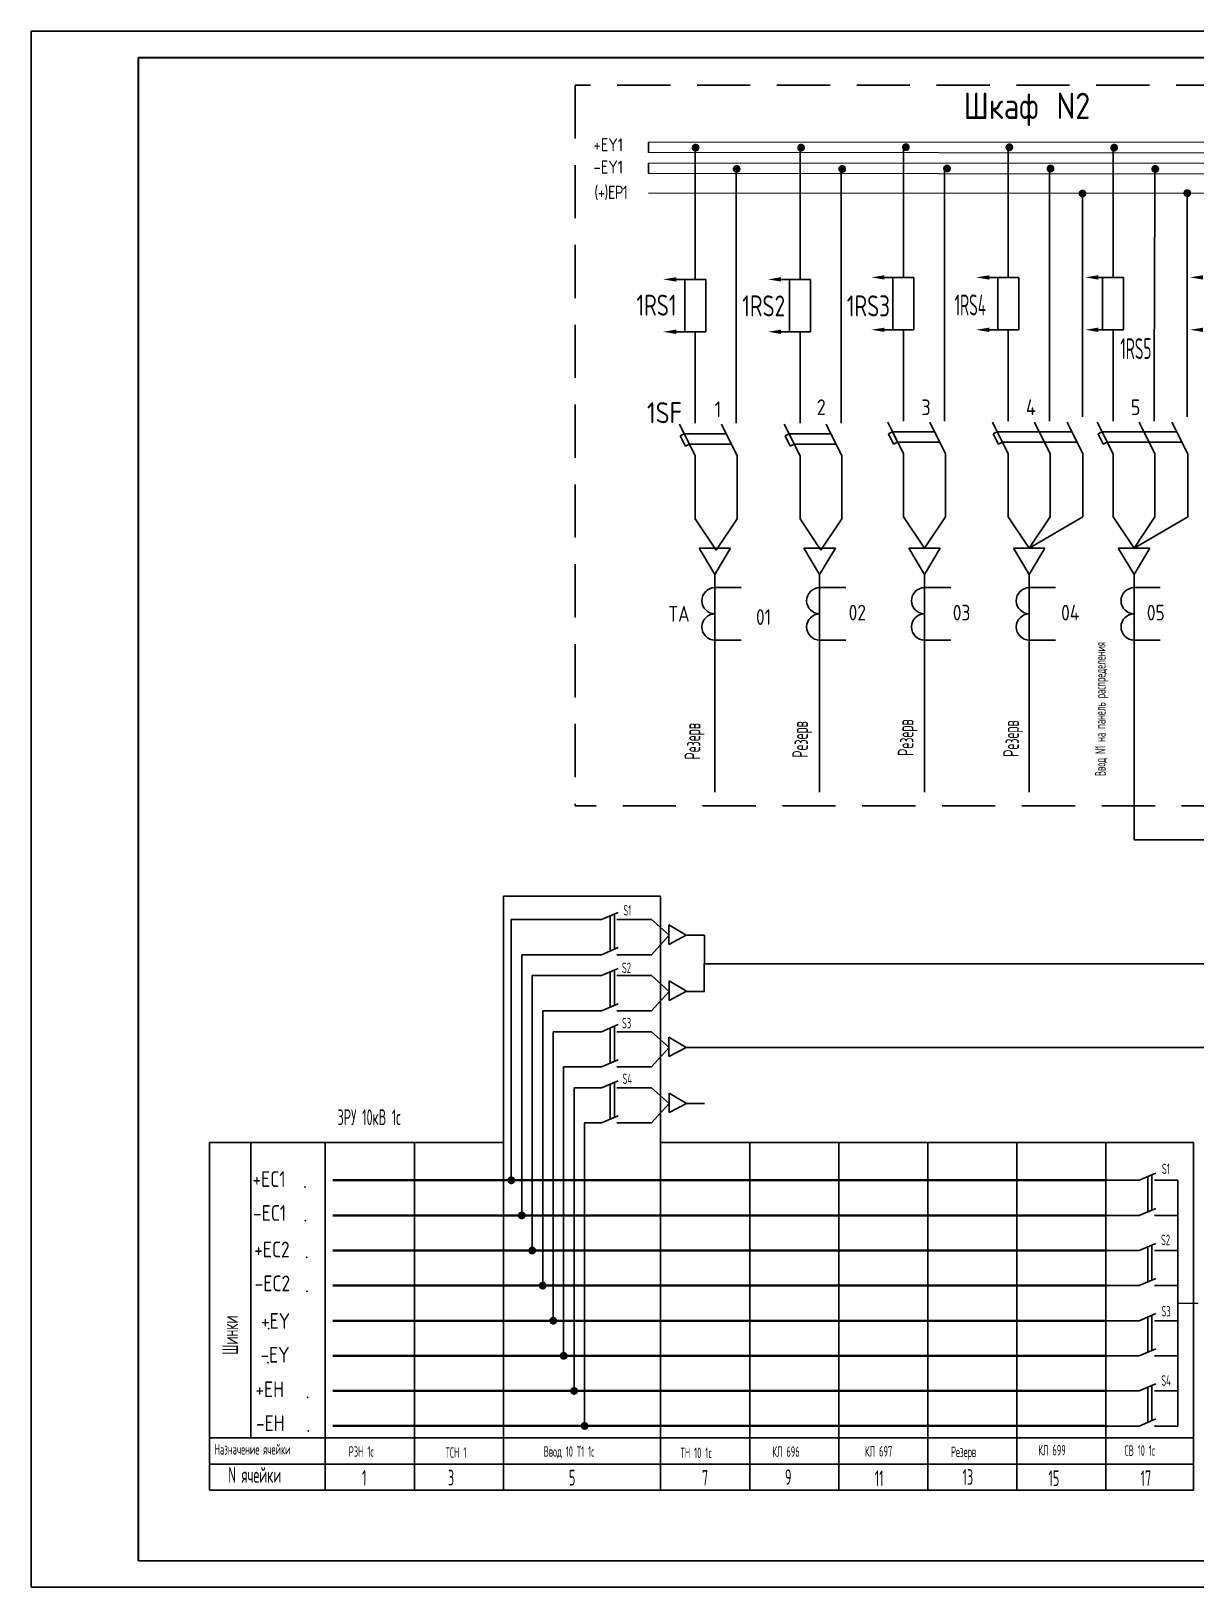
# Model space of a CAD drawing. Header units: millimetres. Extents: x 517 to 2197, y 113 to 478.
# Drawn here: x 516.8 to 739.1, y 180.8 to 477.9 of the extents above; entities that cross this region are included whole.
import ezdxf
from ezdxf.enums import TextEntityAlignment as Align

# ---------------------------------------------------------------- set-up
doc = ezdxf.new("R2010")
doc.units = ezdxf.units.MM
doc.linetypes.add('DASHED', pattern=[19.05, 12.7, -6.35])
for name, color, linetype in [('1', 7, 'Continuous'), ('FORMAT', 7, 'Continuous'), ('WIRE', 7, 'Continuous'), ('Подписи', 7, 'Continuous'), ('Таблица', 7, 'Continuous'), ('Шинки', 1, 'Continuous')]:
    doc.layers.add(name, color=color, linetype=linetype)
doc.styles.add('eskd', font='eskdw.shx', dxfattribs={"height": 3})
doc.styles.add('eskdLoL', font='eskdw.shx', dxfattribs={"width": 0.7, "height": 2.5})
doc.styles.add('STYLE2', font='txt.shx', dxfattribs={"width": 0.8})

# ---------------------------------------------------------------- blocks, each defined once
blk = doc.blocks.new('point')
at = {"const_width": 0.75}
blk.add_lwpolyline([(-0.375, 0, 1), (0.375, 0, 1)], format="xyb", close=True, dxfattribs=at)
blk = doc.blocks.new('mar')
blk.add_point((0, 0))
at = {"style": 'eskd'}
blk.add_attdef('MAR', (2, 1), '', height=3, dxfattribs=at)

msp = doc.modelspace()

# ---------------------------------------------------------------- linework, layer by layer
at = {"color": 7, "linetype": 'DASHED', "ltscale": 0.8}
for p, q in [((620.6, 467.61), (620.6, 330.07)), ((1126.47, 467.61), (620.6, 467.61)), ((975.12, 330.07), (620.6, 330.07))]:
    msp.add_line(p, q, dxfattribs=at)
at = {"color": 7, "linetype": 'Continuous', "lineweight": 15}
for p, q in [((779.17, 456.62), (634.58, 456.73)), ((779.17, 454.62), (634.58, 454.74)), ((779.17, 452.62), (634.58, 452.73)), ((779.17, 450.62), (634.58, 450.74)), ((779.31, 446.89), (634.58, 447))]:
    msp.add_line(p, q, dxfattribs=at)
at = {"color": 0}
for p, q in [((651.36, 438.69), (651.36, 451.74)), ((671.36, 438.69), (671.36, 451.74)), ((711.11, 438.69), (711.11, 451.8)), ((691.09, 438.69), (691.08, 451.33)), ((731.24, 438.69), (731.26, 451.36)), ((651.36, 403.12), (651.36, 438.69)), ((671.36, 403.12), (671.36, 438.69)), ((691.11, 403.5), (691.1, 438.69)), ((711.11, 403.5), (711.11, 438.69)), ((731.11, 403.5), (731.18, 438.69)), ((681.27, 430.93), (679.64, 430.93)), ((681.27, 420.93), (681.27, 430.93)), ((681.27, 430.93), (685.27, 430.93)), ((685.27, 430.93), (685.27, 420.93)), ((701.27, 430.93), (699.64, 430.93)), ((701.27, 420.93), (701.27, 430.93)), ((701.27, 430.93), (705.27, 430.93)), ((705.27, 430.93), (705.27, 420.93)), ((721.27, 430.93), (719.64, 430.93)), ((721.27, 420.93), (721.27, 430.93)), ((721.27, 430.93), (725.27, 430.93)), ((725.27, 430.93), (725.27, 420.93)), ((641.52, 430.55), (639.89, 430.55)), ((641.52, 420.55), (641.52, 430.55)), ((641.52, 430.55), (645.52, 430.55)), ((645.52, 430.55), (645.52, 420.55)), ((661.52, 430.55), (659.89, 430.55)), ((661.52, 420.55), (661.52, 430.55)), ((661.52, 430.55), (665.52, 430.55)), ((665.52, 430.55), (665.52, 420.55)), ((641.52, 420.55), (639.91, 420.55)), ((645.52, 420.55), (641.52, 420.55)), ((661.52, 420.55), (659.91, 420.55)), ((665.52, 420.55), (661.52, 420.55)), ((681.27, 420.93), (679.66, 420.93)), ((685.27, 420.93), (681.27, 420.93)), ((701.27, 420.93), (699.66, 420.93)), ((705.27, 420.93), (701.27, 420.93)), ((721.27, 420.93), (719.66, 420.93)), ((725.27, 420.93), (721.27, 420.93)), ((643.52, 396.89), (640.52, 402.89)), ((651.52, 396.89), (648.52, 402.89)), ((663.52, 396.89), (660.52, 402.89)), ((671.52, 396.89), (668.52, 402.89)), ((683.27, 397.27), (680.27, 403.27)), ((681.18, 401.45), (680.41, 401.06)), ((682.16, 399.49), (681.18, 401.45)), ((681.18, 401.45), (689.18, 401.45)), ((691.27, 397.27), (688.27, 403.27)), ((703.27, 397.27), (700.27, 403.27)), ((701.18, 401.45), (700.41, 401.06)), ((702.16, 399.49), (701.18, 401.45)), ((701.18, 401.45), (715.43, 401.45)), ((711.27, 397.27), (708.27, 403.27)), ((717.52, 397.27), (714.52, 403.27)), ((723.27, 397.27), (720.27, 403.27)), ((721.18, 401.45), (720.41, 401.06)), ((722.16, 399.49), (721.18, 401.45)), ((721.18, 401.45), (735.43, 401.45)), ((731.27, 397.27), (728.27, 403.27)), ((737.52, 397.27), (734.52, 403.27)), ((641.43, 401.07), (640.66, 400.69)), ((640.66, 400.69), (641.64, 398.73)), ((641.43, 401.07), (649.43, 401.07)), ((642.41, 399.11), (641.43, 401.07)), ((641.64, 398.73), (642.41, 399.11)), ((642.41, 399.11), (650.41, 399.11)), ((661.43, 401.07), (660.66, 400.69)), ((660.66, 400.69), (661.64, 398.73)), ((662.41, 399.11), (661.43, 401.07)), ((661.43, 401.07), (669.43, 401.07)), ((661.64, 398.73), (662.41, 399.11)), ((662.41, 399.11), (670.41, 399.11)), ((680.41, 401.06), (681.39, 399.11)), ((681.39, 399.11), (682.16, 399.49)), ((682.16, 399.49), (690.16, 399.49)), ((700.41, 401.06), (701.39, 399.11)), ((701.39, 399.11), (702.16, 399.49)), ((702.16, 399.49), (716.41, 399.49)), ((720.41, 401.06), (721.39, 399.11)), ((721.39, 399.11), (722.16, 399.49)), ((722.16, 399.49), (736.41, 399.49)), ((643.52, 385.75), (643.52, 396.89)), ((651.52, 396.89), (651.52, 389.4)), ((663.52, 385.75), (663.52, 396.89)), ((671.52, 396.89), (671.52, 389.4)), ((683.27, 386.13), (683.27, 397.27)), ((691.27, 397.27), (691.27, 389.77)), ((703.27, 386.13), (703.27, 397.27)), ((711.27, 397.27), (711.27, 389.77)), ((717.52, 397.27), (717.52, 389.77)), ((723.27, 386.13), (723.27, 397.27)), ((731.27, 397.27), (731.27, 389.77)), ((737.52, 397.27), (737.52, 389.77)), ((651.52, 389.4), (651.52, 384.86)), ((671.52, 389.4), (671.52, 384.86)), ((691.27, 389.77), (691.27, 385.24)), ((711.27, 389.77), (711.27, 385.24)), ((717.52, 389.77), (717.52, 385.24)), ((731.27, 389.77), (731.27, 385.24)), ((737.52, 389.77), (737.52, 385.24)), ((643.52, 385.75), (643.52, 384.86)), ((663.52, 385.75), (663.52, 384.86)), ((683.27, 386.13), (683.27, 385.24)), ((703.27, 386.13), (703.27, 385.24)), ((723.27, 386.13), (723.27, 385.24))]:
    msp.add_line(p, q, dxfattribs=at)
for p, q in [((717.44, 438.69), (717.44, 447.01)), ((737.44, 438.69), (737.44, 447.01)), ((717.44, 404.32), (717.44, 438.69)), ((737.44, 404.32), (737.44, 438.69)), ((647.27, 355.1), (647.27, 332.69)), ((667.27, 355.1), (667.27, 332.69)), ((687.27, 355.1), (687.27, 332.69)), ((707.27, 355.1), (707.27, 332.69)), ((727.27, 355.1), (727.27, 332.69)), ((727.27, 326.29), (727.27, 332.69)), ((727.27, 326.29), (727.27, 323.55)), ((727.27, 323.55), (918.68, 323.55)), ((636.92, 312.83), (606.92, 312.83)), ((606.92, 312.83), (606.92, 310.89)), ((636.92, 310.89), (636.92, 312.83)), ((606.92, 303.86), (606.92, 310.89)), ((636.92, 310.89), (636.92, 303.86)), ((622.41, 308.35), (608.41, 308.35)), ((608.41, 308.35), (608.41, 258.58)), ((635.18, 308.35), (638.52, 305.35)), ((606.92, 265.79), (606.92, 303.86)), ((638.52, 305.35), (635.18, 301.65)), ((636.92, 303.86), (636.92, 265.79)), ((641.81, 305.35), (645.27, 305.35)), ((645.27, 305.35), (645.25, 294.65)), ((622.41, 301.65), (610.41, 301.65)), ((610.41, 301.65), (610.41, 251.88)), ((622.41, 297.65), (612.41, 297.65)), ((612.41, 297.65), (612.41, 245.18)), ((635.18, 297.65), (638.52, 294.65)), ((645.26, 299.93), (747.27, 299.93)), ((638.52, 294.65), (635.18, 290.95)), ((641.82, 294.65), (645.27, 294.65)), ((622.41, 290.95), (614.41, 290.95)), ((614.41, 290.95), (614.41, 238.48)), ((622.41, 286.95), (616.41, 286.95)), ((616.41, 286.95), (616.41, 231.78)), ((635.18, 286.95), (638.52, 283.95)), ((638.52, 283.95), (635.18, 280.25)), ((641.79, 283.95), (645.27, 283.95)), ((755.34, 283.95), (645.27, 283.95)), ((622.41, 280.25), (618.41, 280.25)), ((618.41, 280.25), (618.41, 225.08)), ((621.41, 276.25), (620.41, 276.25)), ((620.41, 276.25), (620.41, 218.38)), ((622.41, 276.25), (621.41, 276.25)), ((635.18, 276.25), (638.52, 273.25)), ((638.52, 273.25), (635.18, 269.55)), ((641.81, 273.25), (645.27, 273.25)), ((622.41, 269.55), (622.41, 211.7)), ((550.8, 265.79), (550.8, 199.41)), ((606.92, 265.79), (550.8, 265.79)), ((558.67, 265.79), (558.67, 209.41)), ((572.92, 265.79), (572.92, 199.41)), ((589.92, 265.79), (589.92, 199.41)), ((606.92, 265.79), (606.92, 199.41)), ((738.64, 265.79), (636.92, 265.79)), ((636.92, 265.79), (636.92, 199.41)), ((653.92, 265.79), (653.92, 199.41)), ((670.92, 265.79), (670.92, 199.41)), ((687.92, 265.79), (687.92, 199.41)), ((704.92, 265.79), (704.92, 199.41)), ((721.92, 265.79), (721.92, 199.41)), ((738.64, 199.41), (738.64, 265.79)), ((735.62, 258.58), (735.62, 211.68)), ((739.51, 235.09), (735.62, 235.11)), ((550.8, 209.41), (738.64, 209.41)), ((550.8, 202.41), (550.8, 204.41)), ((550.8, 204.41), (738.64, 204.41)), ((550.8, 199.41), (550.8, 202.41)), ((550.8, 199.41), (738.64, 199.41))]:
    msp.add_line(p, q)
at = {"color": 0, "ltscale": 0.8}
for p, q in [((643.52, 420.55), (643.52, 403.12)), ((663.52, 420.55), (663.52, 403.12)), ((683.27, 420.93), (683.27, 403.5)), ((703.27, 420.93), (703.27, 403.5)), ((723.27, 420.93), (723.27, 403.5))]:
    msp.add_line(p, q, dxfattribs=at)
at = {"color": 7}
for p, q in [((643.52, 384.86), (647.52, 378.86)), ((647.52, 378.86), (651.52, 384.86)), ((663.52, 384.86), (667.52, 378.86)), ((667.52, 378.86), (671.52, 384.86)), ((683.27, 385.24), (687.27, 379.24)), ((687.27, 379.24), (691.27, 385.24)), ((703.27, 385.24), (707.27, 379.24)), ((707.27, 379.24), (711.27, 385.24)), ((707.27, 379.24), (717.52, 385.24)), ((723.27, 385.24), (727.27, 379.24)), ((727.27, 379.24), (731.27, 385.24)), ((727.27, 379.24), (737.52, 385.24)), ((644.27, 379.24), (650.27, 379.24)), ((647.27, 374.24), (644.27, 379.24)), ((650.27, 379.24), (647.27, 374.24)), ((664.27, 379.24), (670.27, 379.24)), ((667.27, 374.24), (664.27, 379.24)), ((670.27, 379.24), (667.27, 374.24)), ((684.27, 379.24), (690.27, 379.24)), ((687.27, 374.24), (684.27, 379.24)), ((690.27, 379.24), (687.27, 374.24)), ((704.27, 379.24), (710.27, 379.24)), ((707.27, 374.24), (704.27, 379.24)), ((710.27, 379.24), (707.27, 374.24)), ((724.27, 379.24), (730.27, 379.24)), ((727.27, 374.24), (724.27, 379.24)), ((730.27, 379.24), (727.27, 374.24)), ((647.27, 374.24), (647.27, 355.1)), ((667.27, 374.24), (667.27, 355.1)), ((687.27, 374.24), (687.27, 355.1)), ((707.27, 374.24), (707.27, 355.1)), ((727.27, 374.24), (727.27, 355.1)), ((638.51, 307.33), (641.81, 305.35)), ((638.51, 303.6), (638.51, 307.33)), ((641.81, 305.35), (638.51, 303.6)), ((638.54, 296.63), (641.83, 294.66)), ((638.54, 292.9), (638.54, 296.63)), ((641.83, 294.66), (638.54, 292.9)), ((638.51, 285.93), (641.8, 283.96)), ((638.51, 282.2), (638.51, 285.93)), ((641.8, 283.96), (638.51, 282.2)), ((638.54, 275.24), (641.83, 273.26)), ((638.54, 271.5), (638.54, 275.24)), ((641.83, 273.26), (638.54, 271.5))]:
    msp.add_line(p, q, dxfattribs=at)
at = {"lineweight": 25}
for p, q in [((625.65, 308.35), (628.83, 309.7)), ((627.3, 309.05), (627.3, 302.35)), ((628.1, 309.39), (628.1, 302.69)), ((622.41, 308.35), (625.65, 308.35)), ((628.59, 308.35), (635.18, 308.35)), ((622.41, 301.65), (625.65, 301.65)), ((625.65, 301.65), (628.83, 303)), ((628.59, 301.65), (635.18, 301.65)), ((622.41, 297.65), (625.65, 297.65)), ((625.65, 297.65), (628.83, 299)), ((627.3, 298.35), (627.3, 291.65)), ((628.1, 298.69), (628.1, 291.99)), ((628.59, 297.65), (635.18, 297.65)), ((625.65, 290.95), (628.83, 292.3)), ((622.41, 290.95), (625.65, 290.95)), ((625.65, 286.95), (628.83, 288.3)), ((628.59, 290.95), (635.18, 290.95)), ((622.41, 286.95), (625.65, 286.95)), ((627.3, 287.65), (627.3, 280.95)), ((628.1, 287.99), (628.1, 281.29)), ((628.59, 286.95), (635.18, 286.95)), ((622.41, 280.25), (625.65, 280.25)), ((625.65, 280.25), (628.83, 281.6)), ((628.59, 280.25), (635.18, 280.25)), ((625.65, 276.25), (628.83, 277.6)), ((627.3, 276.95), (627.3, 270.25)), ((628.1, 277.29), (628.1, 270.59)), ((622.41, 276.25), (625.65, 276.25)), ((628.59, 276.25), (635.18, 276.25)), ((625.65, 269.55), (628.83, 270.9)), ((622.41, 269.55), (625.65, 269.55)), ((628.59, 269.55), (635.18, 269.55)), ((721.92, 258.58), (728.25, 258.58)), ((728.25, 258.58), (731.43, 259.93)), ((729.9, 259.28), (729.9, 252.58)), ((730.7, 259.63), (730.7, 252.93)), ((731.19, 258.58), (735.62, 258.58)), ((728.25, 251.88), (731.43, 253.23)), ((721.92, 251.88), (728.25, 251.88)), ((731.19, 251.88), (735.62, 251.88)), ((721.92, 245.18), (728.25, 245.18)), ((728.25, 245.18), (731.43, 246.53)), ((729.9, 245.88), (729.9, 239.18)), ((730.7, 246.23), (730.7, 239.53)), ((731.19, 245.18), (735.62, 245.18)), ((721.92, 238.48), (728.25, 238.48)), ((728.25, 238.48), (731.43, 239.83)), ((731.19, 238.48), (735.62, 238.48)), ((721.92, 231.78), (728.25, 231.78)), ((728.25, 231.78), (731.43, 233.13)), ((729.9, 232.48), (729.9, 225.78)), ((730.7, 232.83), (730.7, 226.13)), ((731.19, 231.78), (735.62, 231.78)), ((728.25, 225.08), (731.43, 226.43)), ((721.92, 225.08), (728.25, 225.08)), ((731.19, 225.08), (735.62, 225.08)), ((721.92, 218.38), (728.25, 218.38)), ((728.25, 218.38), (731.43, 219.73)), ((729.9, 219.08), (729.9, 212.38)), ((730.7, 219.43), (730.7, 212.73)), ((731.19, 218.38), (735.62, 218.38)), ((721.92, 211.68), (728.25, 211.68)), ((728.25, 211.68), (731.43, 213.03)), ((731.19, 211.68), (735.62, 211.68))]:
    msp.add_line(p, q, dxfattribs=at)
at = {"lineweight": 35}
for p, q in [((574.37, 258.58), (721.92, 258.58)), ((574.37, 251.88), (721.92, 251.88)), ((574.37, 245.18), (721.92, 245.18)), ((574.37, 238.48), (721.92, 238.48)), ((574.37, 231.78), (721.92, 231.78)), ((574.37, 225.08), (721.92, 225.08)), ((574.37, 218.38), (721.92, 218.38)), ((721.92, 211.7), (574.37, 211.7))]:
    msp.add_line(p, q, dxfattribs=at)
at = {"color": 0}
for points in [[(639.89, 430.96), (639.89, 430.13), (637.39, 430.55)], [(659.89, 430.96), (659.89, 430.13), (657.39, 430.55)], [(679.64, 431.34), (679.64, 430.51), (677.14, 430.93)], [(699.64, 431.34), (699.64, 430.51), (697.14, 430.93)], [(720.46, 431.34), (720.46, 430.51), (717.96, 430.93)], [(740.46, 431.34), (740.46, 430.51), (737.96, 430.93)], [(639.89, 420.96), (639.89, 420.13), (637.39, 420.55)], [(659.89, 420.96), (659.89, 420.13), (657.39, 420.55)], [(679.64, 421.34), (679.64, 420.51), (677.14, 420.93)], [(699.64, 421.34), (699.64, 420.51), (697.14, 420.93)], [(720.46, 421.34), (720.46, 420.51), (717.96, 420.93)], [(740.46, 421.34), (740.46, 420.51), (737.96, 420.93)]]:
    msp.add_solid(points, dxfattribs=at)
at = {"layer": '1', "color": 7, "linetype": 'ByBlock'}
for p, q in [((647.29, 371.71), (652.29, 371.71)), ((667.29, 371.71), (672.29, 371.71)), ((687.29, 371.71), (692.29, 371.71)), ((707.29, 371.71), (712.29, 371.71)), ((727.29, 371.71), (732.29, 371.71)), ((647.29, 361.71), (652.29, 361.71)), ((667.29, 361.71), (672.29, 361.71)), ((687.29, 361.71), (692.29, 361.71)), ((707.29, 361.71), (712.29, 361.71)), ((727.29, 361.71), (732.29, 361.71))]:
    msp.add_line(p, q, dxfattribs=at)
for centre in [(647.29, 369.21), (667.29, 369.21), (687.29, 369.21), (707.29, 369.21), (727.29, 369.21), (647.29, 364.21), (667.29, 364.21), (687.29, 364.21), (707.29, 364.21), (727.29, 364.21)]:
    msp.add_arc(centre, 2.5, 90, 270, dxfattribs=at)
at = {"layer": 'FORMAT', "color": 7}
for p, q in [((516.77, 180.93), (516.77, 477.93)), ((516.77, 477.93), (2196.77, 477.81)), ((2196.77, 180.79), (516.77, 180.93))]:
    msp.add_line(p, q, dxfattribs=at)
at = {"layer": 'FORMAT', "color": 0, "lineweight": 30}
for p, q in [((537.27, 185.93), (537.27, 472.93)), ((537.27, 472.93), (2191.77, 472.81)), ((2191.77, 185.81), (537.27, 185.93))]:
    msp.add_line(p, q, dxfattribs=at)
at = {"layer": 'Таблица', "color": 0}
for p, q in [((643.52, 455.46), (643.52, 438.69)), ((663.52, 455.46), (663.52, 438.69)), ((683.27, 455.74), (683.27, 438.69)), ((703.27, 455.82), (703.27, 438.69)), ((723.27, 455.74), (723.27, 438.69)), ((643.52, 438.69), (643.52, 430.55)), ((663.52, 438.69), (663.52, 430.55)), ((683.27, 438.69), (683.27, 430.93)), ((703.27, 438.69), (703.27, 430.93)), ((723.27, 438.69), (723.27, 430.93)), ((537.27, 325.74), (537.27, 220.74)), ((537.27, 325.74), (537.27, 220.74)), ((537.27, 325.74), (537.27, 220.74)), ((537.27, 325.74), (537.27, 220.74)), ((537.27, 325.74), (537.27, 220.74)), ((537.27, 325.74), (537.27, 220.74)), ((537.27, 325.74), (537.27, 220.74)), ((537.27, 325.74), (537.27, 220.74)), ((537.27, 275.74), (537.27, 220.74))]:
    msp.add_line(p, q, dxfattribs=at)
at = {"layer": 'Таблица', "color": 7}
msp.add_line((537.27, 372.93), (537.27, 232.93), dxfattribs=at)
at = {"layer": 'Шинки', "color": 7}
for p, q in [((634.58, 456.74), (634.58, 454.74)), ((634.58, 452.74), (634.58, 450.74))]:
    msp.add_line(p, q, dxfattribs=at)

# ---------------------------------------------------------------- block references
ref = msp.add_blockref('mar', (569.02, 257.31))
ref.add_attrib('MAR', '+EC1', (559.02, 257.31), dxfattribs={"height": 3, "style": 'eskd'})
at = {"color": 7}
for p in [(608.41, 258.58), (610.41, 251.88), (612.41, 245.18), (614.41, 238.48), (616.41, 231.78), (618.41, 225.08), (620.41, 218.38), (622.41, 211.7)]:
    msp.add_blockref('point', p, dxfattribs=at)
ref = msp.add_blockref('mar', (569.13, 250.85))
ref.add_attrib('MAR', '-EC1', (559.13, 250.85), dxfattribs={"height": 3, "style": 'eskd'})
ref = msp.add_blockref('mar', (569.34, 243.88))
ref.add_attrib('MAR', '+EC2', (559.34, 243.88), dxfattribs={"height": 3, "style": 'eskd'})
ref = msp.add_blockref('mar', (569.44, 237.41))
ref.add_attrib('MAR', '-EC2', (559.44, 237.41), dxfattribs={"height": 3, "style": 'eskd'})
ref = msp.add_blockref('mar', (562.08, 230.24), dxfattribs=dict(xscale=-1))
ref.add_attrib('MAR', '+EY', (560.65, 230.24), dxfattribs={"height": 3, "style": 'eskd'})
ref = msp.add_blockref('mar', (561.97, 223.78), dxfattribs=dict(xscale=-1))
ref.add_attrib('MAR', '-EY', (560.54, 223.78), dxfattribs={"height": 3, "style": 'eskd'})
ref = msp.add_blockref('mar', (569.58, 217.19))
ref.add_attrib('MAR', '+EH', (559.58, 217.19), dxfattribs={"height": 3, "style": 'eskd'})
ref = msp.add_blockref('mar', (569.68, 210.72))
ref.add_attrib('MAR', '-EH', (559.68, 210.72), dxfattribs={"height": 3, "style": 'eskd'})
at = {"layer": 'WIRE', "color": 7}
for p in [(643.59, 455.69), (663.73, 455.69), (683.73, 455.78), (703.48, 455.76), (723.48, 455.69), (651.43, 451.62), (671.58, 451.62), (691.58, 451.7), (711.33, 451.69), (731.33, 451.62), (717.44, 446.93), (737.44, 447.01)]:
    msp.add_blockref('point', p, dxfattribs=at)

# ---------------------------------------------------------------- texts
at = {"color": 7, "insert": (694.75, 466.17), "char_height": 5, "width": 88.4895, "attachment_point": 1, "style": 'STYLE2'}
msp.add_mtext('Шкаф N2', dxfattribs=at)
at = {"color": 7, "linetype": 'Continuous', "lineweight": 15, "ltscale": 0.2, "attachment_point": 1, "rotation": 90, "style": 'eskdLoL'}
for s, insert, char_height, width in [('Ввод N1 на панель распределения', (719.84, 335.74), 2, 33.6832), ('Резерв', (641.5, 338.89), 3, 13.0469), ('Резерв', (662.04, 339.24), 3, 13.0469), ('Резерв', (682.17, 339.59), 3, 13.0469), ('Резерв', (702.3, 339.41), 3, 13.0469), ('\\pi11.519;Шинки', (553.25, 213.77), 3, 32.8372)]:
    msp.add_mtext(s, dxfattribs=dict(at, insert=insert, char_height=char_height, width=width))
at = {"color": 7, "linetype": 'Continuous', "lineweight": 15, "ltscale": 0.2, "attachment_point": 1, "style": 'eskdLoL'}
for s, insert, char_height, width in [('S1', (629.82, 311.12), 2, 6.3524), ('S2', (629.54, 300.14), 2, 6.3524), ('S3', (629.55, 289.58), 2, 6.3524), ('S4', (629.66, 278.96), 2, 6.3524), ('\\pi1.4528;ЗРУ 10кВ 1с', (573.8, 272.12), 3, 22.7057), ('S1', (732.6, 261.78), 2, 6.3524), ('S2', (732.43, 248.2), 2, 6.3524), ('S3', (732.52, 234.59), 2, 6.3524), ('S4', (732.48, 221.37), 2, 6.3524), ('\\pi0.22886;Назначение ячейки', (551.55, 208.24), 2, 20.9244), ('\\pi2.3067;КЛ 699', (706.68, 208.07), 2, 11.8133), ('\\pi2.3067;РЗН 1с', (575.09, 207.8), 2, 11.8133), ('\\pi3.2067;ТСН 1', (592.68, 207.63), 2, 11.8133), ('\\pi1.8194;Ввод 10 Т1 1с', (612.77, 207.81), 2, 19.1721), ('\\pi1.2733;ТН 10 1c', (639.43, 207.56), 2, 11.8133), ('\\pi2.3067;КЛ 696', (655.91, 207.79), 2, 11.8133), ('\\pi2.2733;КЛ 697', (673.63, 207.85), 2, 11.8133), ('\\pi2.44;Резерв', (689.89, 207.76), 2, 11.8133), ('\\pi2.3799;СВ 10 1с', (723.08, 207.99), 2, 14.4931), ('N ячейки', (554.4, 203.85), 3, 16.512), ('1', (579.92, 203.28), 3, 6.3524), ('3', (596.32, 203.32), 3, 6.3524), ('5', (619.42, 203.32), 3, 6.3524), ('7', (644.8, 203.28), 3, 6.3524), ('9', (660.65, 203.44), 3, 6.3524), ('11', (677.79, 203.22), 3, 6.3524), ('13', (694.53, 203.45), 3, 6.3524), ('15', (710.94, 203.22), 3, 6.3524), ('17', (728.52, 203.22), 3, 6.3524)]:
    msp.add_mtext(s, dxfattribs=dict(at, insert=insert, char_height=char_height, width=width))
at = {"layer": 'Подписи', "color": 7, "style": 'eskd'}
for s, p in [('+EY1', (624.12, 455)), ('-EY1', (624.12, 450.74))]:
    msp.add_text(s, height=2.5, dxfattribs=at).set_placement(p)
at = {"layer": 'Подписи', "color": 7, "style": 'STYLE2'}
for s, width, p in [('1RS1', 0.7, (636.13, 423.63)), ('1RS2', 0.7, (656.58, 423.49)), ('1RS3', 0.7, (676.58, 423.49)), ('1RS4', 0.5, (696.03, 423.67)), ('1RS5', 0.5, (727.63, 415.33)), ('1SF', 0.8, (637.66, 403.1))]:
    msp.add_text(s, height=4, dxfattribs=dict(at, width=width)).set_placement(p, align=Align.CENTER)
at = {"layer": 'Подписи', "color": 0, "style": 'STYLE2', "width": 0.8}
for s, p in [('1', (647.85, 404.27)), ('2', (667.58, 404.64)), ('3', (687.58, 404.64)), ('4', (707.58, 404.64)), ('5', (727.58, 404.64))]:
    msp.add_text(s, height=3, dxfattribs=at).set_placement(p, align=Align.CENTER)
at = {"layer": 'Подписи', "color": 7, "linetype": 'ByBlock', "style": 'eskdLoL'}
msp.add_text('TA', height=3, dxfattribs=at).set_placement((640.4, 365.22), align=Align.CENTER)
at = {"layer": 'Подписи', "color": 7, "style": 'eskdLoL'}
for s, p in [('01', (656.55, 364.6)), ('02', (674.46, 365.44)), ('03', (694.36, 365.44)), ('04', (715.1, 365.44)), ('05', (731.43, 365.44))]:
    msp.add_text(s, height=3, dxfattribs=at).set_placement(p, align=Align.CENTER)
at = {"layer": 'Подписи', "color": 7, "insert": (627.42, 447.04), "char_height": 2.5, "width": 12.0928, "attachment_point": 5, "style": 'eskd'}
msp.add_mtext('{\\T0.9;(+)EP1 }', dxfattribs=at)

doc.saveas('drawing.dxf')
